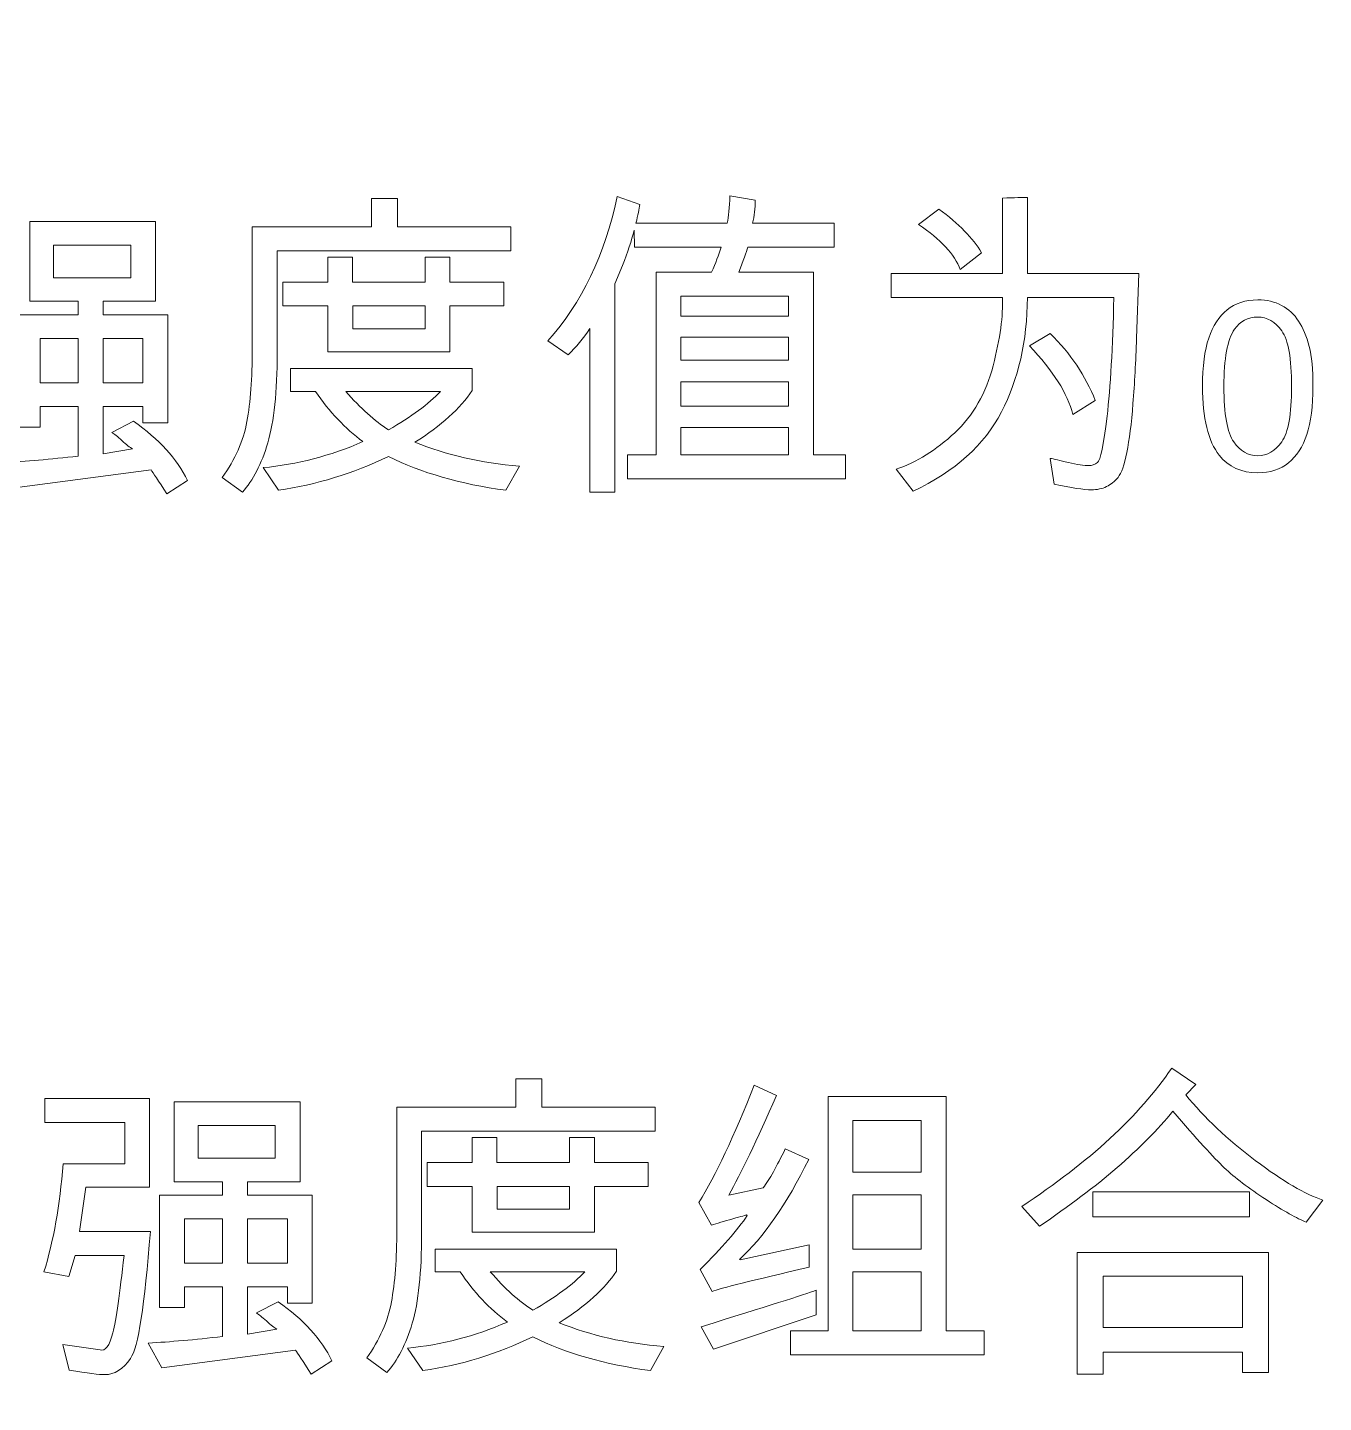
# Model space of a CAD drawing. Header units: millimetres. Extents: x 323 to 983, y 59 to 560.
# Drawn here: x 534.86 to 559.52, y 84.72 to 110.88 of the extents above; entities that cross this region are included whole.
import ezdxf

# ---------------------------------------------------------------- set-up
doc = ezdxf.new("R2010")
doc.units = ezdxf.units.MM
doc.header["$MEASUREMENT"] = 0
doc.layers.add('layer 1', color=7, linetype='Continuous')

msp = doc.modelspace()

# ---------------------------------------------------------------- linework, layer by layer
at = {"layer": 'layer 1', "color": 142, "lineweight": 9}
msp.add_open_spline([(332.7743, 558.5647), (332.7743, 558.5647), (612.7743, 558.5647), (612.7743, 558.5647), (612.7743, 558.5647), (615.4248, 558.5664), (617.9674, 557.5151), (619.8428, 555.6421), (619.8428, 555.6421), (621.7182, 553.7691), (622.7727, 551.2152), (622.7743, 548.5647), (622.7743, 548.5647), (622.7743, 548.5647), (622.7743, 68.5647), (622.7743, 68.5647), (622.7743, 68.5647), (622.776, 65.9143), (621.7247, 63.3717), (619.8517, 61.4963), (619.8517, 61.4963), (617.9787, 59.6209), (615.4248, 58.5664), (612.7743, 58.5647), (612.7743, 58.5647), (612.7743, 58.5647), (332.7743, 58.5647), (332.7743, 58.5647), (332.7743, 58.5647), (330.1239, 58.5631), (327.5813, 59.6144), (325.7059, 61.4873), (325.7059, 61.4873), (323.8305, 63.3603), (322.776, 65.9143), (322.7743, 68.5647), (322.7743, 68.5647), (322.7743, 68.5647), (322.7743, 548.5647), (322.7743, 548.5647), (322.7743, 548.5647), (322.7727, 551.2152), (323.824, 553.7578), (325.6969, 555.6332), (325.6969, 555.6332), (327.5699, 557.5086), (330.1239, 558.5631), (332.7743, 558.5647)], degree=3, knots=[0, 0, 0, 0, 0.0833333, 0.0833333, 0.0833333, 0.0833333, 0.1666667, 0.1666667, 0.1666667, 0.1666667, 0.25, 0.25, 0.25, 0.25, 0.3333333, 0.3333333, 0.3333333, 0.3333333, 0.4166667, 0.4166667, 0.4166667, 0.4166667, 0.5, 0.5, 0.5, 0.5, 0.5833333, 0.5833333, 0.5833333, 0.5833333, 0.6666667, 0.6666667, 0.6666667, 0.6666667, 0.75, 0.75, 0.75, 0.75, 0.8333333, 0.8333333, 0.8333333, 0.8333333, 0.9166667, 0.9166667, 0.9166667, 0.9166667, 1, 1, 1, 1], dxfattribs=at)
at = {"layer": 'layer 1', "lineweight": 9}
for points, knots in [([(383.238, 160.7919), (383.238, 160.7919), (593.3409, 160.7919), (593.3409, 160.7919), (593.3409, 160.7919), (595.9914, 160.7935), (598.534, 159.7422), (600.4094, 157.8693), (600.4094, 157.8693), (602.2847, 155.9963), (603.3393, 153.4423), (603.3409, 150.7919), (603.3409, 150.7919), (603.3409, 150.7919), (603.3409, 78.6181), (603.3409, 78.6181), (603.3409, 78.6181), (603.3426, 75.9676), (602.2913, 73.425), (600.4183, 71.5496), (600.4183, 71.5496), (598.5453, 69.6743), (595.9914, 68.6198), (593.3409, 68.6181), (593.3409, 68.6181), (593.3409, 68.6181), (356.6204, 68.6181), (356.6204, 68.6181), (356.6204, 68.6181), (353.9699, 68.6164), (351.4273, 69.6677), (349.552, 71.5407), (349.552, 71.5407), (347.6766, 73.4137), (346.6221, 75.9676), (346.6204, 78.6181), (346.6204, 78.6181), (346.6204, 78.6181), (346.6204, 150.7919), (346.6204, 150.7919), (346.6204, 150.7919), (346.6188, 153.4423), (347.67, 155.9849), (349.543, 157.8603), (349.543, 157.8603), (351.416, 159.7357), (353.9699, 160.7902), (356.6204, 160.7919), (356.6204, 160.7919), (356.6204, 160.7919), (383.238, 160.7919), (383.238, 160.7919)], [0, 0, 0, 0, 0.0769231, 0.0769231, 0.0769231, 0.0769231, 0.1538462, 0.1538462, 0.1538462, 0.1538462, 0.2307692, 0.2307692, 0.2307692, 0.2307692, 0.3076923, 0.3076923, 0.3076923, 0.3076923, 0.3846154, 0.3846154, 0.3846154, 0.3846154, 0.4615385, 0.4615385, 0.4615385, 0.4615385, 0.5384615, 0.5384615, 0.5384615, 0.5384615, 0.6153846, 0.6153846, 0.6153846, 0.6153846, 0.6923077, 0.6923077, 0.6923077, 0.6923077, 0.7692308, 0.7692308, 0.7692308, 0.7692308, 0.8461538, 0.8461538, 0.8461538, 0.8461538, 0.9230769, 0.9230769, 0.9230769, 0.9230769, 1, 1, 1, 1]), ([(544.0561, 106.6295), (544.0561, 106.6295), (539.6123, 106.6295), (539.6123, 106.6295), (539.6123, 106.6295), (539.6123, 106.6295), (539.6123, 104.6858), (539.6123, 104.6858), (539.6123, 104.6858), (539.6123, 103.9473), (539.5529, 103.3775), (539.4342, 102.9764), (539.4342, 102.9764), (539.3154, 102.5754), (539.154, 102.2629), (538.9508, 102.0368), (538.9508, 102.0368), (538.9508, 102.0368), (538.5686, 102.3171), (538.5686, 102.3171), (538.5686, 102.3171), (538.8133, 102.6587), (538.9696, 103.0129), (539.0373, 103.3795), (539.0373, 103.3795), (539.1061, 103.7452), (539.1394, 104.2045), (539.1394, 104.7556), (539.1394, 104.7556), (539.1394, 104.7556), (539.1394, 107.0868), (539.1394, 107.0868), (539.1394, 107.0868), (539.1394, 107.0868), (541.4071, 107.0868), (541.4071, 107.0868), (541.4071, 107.0868), (541.4071, 107.0868), (541.4071, 107.6243), (541.4071, 107.6243), (541.4071, 107.6243), (541.4071, 107.6243), (541.9019, 107.6243), (541.9019, 107.6243), (541.9019, 107.6243), (541.9019, 107.6243), (541.9019, 107.0868), (541.9019, 107.0868), (541.9019, 107.0868), (541.9019, 107.0868), (544.0561, 107.0868), (544.0561, 107.0868), (544.0561, 107.0868), (544.0561, 107.0868), (544.0561, 106.6295), (544.0561, 106.6295)], [0, 0, 0, 0, 0.0714286, 0.0714286, 0.0714286, 0.0714286, 0.1428571, 0.1428571, 0.1428571, 0.1428571, 0.2142857, 0.2142857, 0.2142857, 0.2142857, 0.2857143, 0.2857143, 0.2857143, 0.2857143, 0.3571429, 0.3571429, 0.3571429, 0.3571429, 0.4285714, 0.4285714, 0.4285714, 0.4285714, 0.5, 0.5, 0.5, 0.5, 0.5714286, 0.5714286, 0.5714286, 0.5714286, 0.6428571, 0.6428571, 0.6428571, 0.6428571, 0.7142857, 0.7142857, 0.7142857, 0.7142857, 0.7857143, 0.7857143, 0.7857143, 0.7857143, 0.8571429, 0.8571429, 0.8571429, 0.8571429, 0.9285714, 0.9285714, 0.9285714, 0.9285714, 1, 1, 1, 1]), ([(550.4248, 102.2931), (550.4248, 102.2931), (546.2811, 102.2931), (546.2811, 102.2931), (546.2811, 102.2931), (546.2811, 102.2931), (546.2811, 102.7473), (546.2811, 102.7473), (546.2811, 102.7473), (546.2811, 102.7473), (546.8206, 102.7473), (546.8206, 102.7473), (546.8206, 102.7473), (546.8206, 102.7473), (546.8206, 106.2233), (546.8206, 106.2233), (546.8206, 106.2233), (546.8206, 106.2233), (547.8769, 106.2233), (547.8769, 106.2233), (547.8769, 106.2233), (547.954, 106.39), (548.0144, 106.5493), (548.0571, 106.6993), (548.0571, 106.6993), (548.0571, 106.6993), (546.4123, 106.6993), (546.4123, 106.6993), (546.4123, 106.6993), (546.4123, 106.6993), (546.4061, 107.0233), (546.4061, 107.0233), (546.4061, 107.0233), (546.355, 106.8254), (546.2811, 106.6014), (546.1831, 106.3483), (546.1831, 106.3483), (546.1831, 106.3483), (546.0394, 105.9983), (546.0394, 105.9983), (546.0394, 105.9983), (546.0394, 105.9983), (546.0394, 102.0368), (546.0394, 102.0368), (546.0394, 102.0368), (546.0394, 102.0368), (545.5633, 102.0368), (545.5633, 102.0368), (545.5633, 102.0368), (545.5633, 102.0368), (545.5633, 105.1493), (545.5633, 105.1493), (545.5633, 105.1493), (545.4352, 104.9618), (545.2977, 104.7952), (545.1519, 104.6493), (545.1519, 104.6493), (545.1519, 104.6493), (544.7644, 104.917), (544.7644, 104.917), (544.7644, 104.917), (545.405, 105.6358), (545.8446, 106.5504), (546.0821, 107.6608), (546.0821, 107.6608), (546.0821, 107.6608), (546.5123, 107.5118), (546.5123, 107.5118), (546.5123, 107.5118), (546.5008, 107.4243), (546.4758, 107.3045), (546.4394, 107.1545), (546.4394, 107.1545), (546.4394, 107.1545), (548.1758, 107.1545), (548.1758, 107.1545), (548.1758, 107.1545), (548.2019, 107.2785), (548.2186, 107.4514), (548.2248, 107.6733), (548.2248, 107.6733), (548.2248, 107.6733), (548.7071, 107.591), (548.7071, 107.591), (548.7071, 107.591), (548.7071, 107.4337), (548.6904, 107.2889), (548.6581, 107.1545), (548.6581, 107.1545), (548.6581, 107.1545), (550.2081, 107.1545), (550.2081, 107.1545), (550.2081, 107.1545), (550.2081, 107.1545), (550.2081, 106.6993), (550.2081, 106.6993), (550.2081, 106.6993), (550.2081, 106.6993), (548.5696, 106.6993), (548.5696, 106.6993), (548.5696, 106.6993), (548.5415, 106.6004), (548.4831, 106.441), (548.3956, 106.2233), (548.3956, 106.2233), (548.3956, 106.2233), (549.8144, 106.2233), (549.8144, 106.2233), (549.8144, 106.2233), (549.8144, 106.2233), (549.8144, 102.7473), (549.8144, 102.7473), (549.8144, 102.7473), (549.8144, 102.7473), (550.4248, 102.7473), (550.4248, 102.7473), (550.4248, 102.7473), (550.4248, 102.7473), (550.4248, 102.2931), (550.4248, 102.2931)], [0, 0, 0, 0, 0.0333333, 0.0333333, 0.0333333, 0.0333333, 0.0666667, 0.0666667, 0.0666667, 0.0666667, 0.1, 0.1, 0.1, 0.1, 0.1333333, 0.1333333, 0.1333333, 0.1333333, 0.1666667, 0.1666667, 0.1666667, 0.1666667, 0.2, 0.2, 0.2, 0.2, 0.2333333, 0.2333333, 0.2333333, 0.2333333, 0.2666667, 0.2666667, 0.2666667, 0.2666667, 0.3, 0.3, 0.3, 0.3, 0.3333333, 0.3333333, 0.3333333, 0.3333333, 0.3666667, 0.3666667, 0.3666667, 0.3666667, 0.4, 0.4, 0.4, 0.4, 0.4333333, 0.4333333, 0.4333333, 0.4333333, 0.4666667, 0.4666667, 0.4666667, 0.4666667, 0.5, 0.5, 0.5, 0.5, 0.5333333, 0.5333333, 0.5333333, 0.5333333, 0.5666667, 0.5666667, 0.5666667, 0.5666667, 0.6, 0.6, 0.6, 0.6, 0.6333333, 0.6333333, 0.6333333, 0.6333333, 0.6666667, 0.6666667, 0.6666667, 0.6666667, 0.7, 0.7, 0.7, 0.7, 0.7333333, 0.7333333, 0.7333333, 0.7333333, 0.7666667, 0.7666667, 0.7666667, 0.7666667, 0.8, 0.8, 0.8, 0.8, 0.8333333, 0.8333333, 0.8333333, 0.8333333, 0.8666667, 0.8666667, 0.8666667, 0.8666667, 0.9, 0.9, 0.9, 0.9, 0.9333333, 0.9333333, 0.9333333, 0.9333333, 0.9666667, 0.9666667, 0.9666667, 0.9666667, 1, 1, 1, 1]), ([(556.0071, 106.1993), (556.0071, 106.1993), (555.9644, 104.966), (555.9644, 104.966), (555.9644, 104.966), (555.9477, 104.5212), (555.9248, 104.1066), (555.8956, 103.7243), (555.8956, 103.7243), (555.8654, 103.342), (555.8269, 103.0316), (555.779, 102.7931), (555.779, 102.7931), (555.7311, 102.5556), (555.6758, 102.3973), (555.6113, 102.3191), (555.6113, 102.3191), (555.5477, 102.241), (555.4738, 102.1816), (555.3915, 102.1421), (555.3915, 102.1421), (555.3092, 102.1025), (555.2144, 102.0827), (555.1061, 102.0827), (555.1061, 102.0827), (554.9623, 102.0827), (554.7248, 102.1191), (554.3956, 102.1921), (554.3956, 102.1921), (554.3956, 102.1921), (554.3196, 102.6806), (554.3196, 102.6806), (554.3196, 102.6806), (554.3863, 102.6681), (554.5019, 102.642), (554.6665, 102.6025), (554.6665, 102.6025), (554.8321, 102.5629), (554.9644, 102.5431), (555.0633, 102.5431), (555.0633, 102.5431), (555.1123, 102.5431), (555.1654, 102.5629), (555.2206, 102.6014), (555.2206, 102.6014), (555.2769, 102.64), (555.3373, 102.9337), (555.4029, 103.4816), (555.4029, 103.4816), (555.4675, 104.0295), (555.5102, 104.7827), (555.5311, 105.741), (555.5311, 105.741), (555.5311, 105.741), (553.8883, 105.741), (553.8883, 105.741), (553.8883, 105.741), (553.8811, 104.9129), (553.7154, 104.1868), (553.3925, 103.5629), (553.3925, 103.5629), (553.0706, 102.9379), (552.5102, 102.4358), (551.7133, 102.0546), (551.7133, 102.0546), (551.7133, 102.0546), (551.3894, 102.4733), (551.3894, 102.4733), (551.3894, 102.4733), (551.7779, 102.6056), (552.1498, 102.8368), (552.5029, 103.167), (552.5029, 103.167), (552.8571, 103.4983), (553.1008, 103.9233), (553.2342, 104.4431), (553.2342, 104.4431), (553.3675, 104.9629), (553.4269, 105.3952), (553.4123, 105.741), (553.4123, 105.741), (553.4123, 105.741), (551.2946, 105.741), (551.2946, 105.741), (551.2946, 105.741), (551.2946, 105.741), (551.2946, 106.1993), (551.2946, 106.1993), (551.2946, 106.1993), (551.2946, 106.1993), (553.4123, 106.1993), (553.4123, 106.1993), (553.4123, 106.1993), (553.4123, 106.1993), (553.4123, 107.6306), (553.4123, 107.6306), (553.4123, 107.6306), (553.6425, 107.6389), (553.8008, 107.6431), (553.8883, 107.6431), (553.8883, 107.6431), (553.8883, 107.6431), (553.8883, 106.1993), (553.8883, 106.1993), (553.8883, 106.1993), (553.8883, 106.1993), (556.0071, 106.1993), (556.0071, 106.1993)], [0, 0, 0, 0, 0.037037, 0.037037, 0.037037, 0.037037, 0.0740741, 0.0740741, 0.0740741, 0.0740741, 0.1111111, 0.1111111, 0.1111111, 0.1111111, 0.1481481, 0.1481481, 0.1481481, 0.1481481, 0.1851852, 0.1851852, 0.1851852, 0.1851852, 0.2222222, 0.2222222, 0.2222222, 0.2222222, 0.2592593, 0.2592593, 0.2592593, 0.2592593, 0.2962963, 0.2962963, 0.2962963, 0.2962963, 0.3333333, 0.3333333, 0.3333333, 0.3333333, 0.3703704, 0.3703704, 0.3703704, 0.3703704, 0.4074074, 0.4074074, 0.4074074, 0.4074074, 0.4444444, 0.4444444, 0.4444444, 0.4444444, 0.4814815, 0.4814815, 0.4814815, 0.4814815, 0.5185185, 0.5185185, 0.5185185, 0.5185185, 0.5555556, 0.5555556, 0.5555556, 0.5555556, 0.5925926, 0.5925926, 0.5925926, 0.5925926, 0.6296296, 0.6296296, 0.6296296, 0.6296296, 0.6666667, 0.6666667, 0.6666667, 0.6666667, 0.7037037, 0.7037037, 0.7037037, 0.7037037, 0.7407407, 0.7407407, 0.7407407, 0.7407407, 0.7777778, 0.7777778, 0.7777778, 0.7777778, 0.8148148, 0.8148148, 0.8148148, 0.8148148, 0.8518519, 0.8518519, 0.8518519, 0.8518519, 0.8888889, 0.8888889, 0.8888889, 0.8888889, 0.9259259, 0.9259259, 0.9259259, 0.9259259, 0.962963, 0.962963, 0.962963, 0.962963, 1, 1, 1, 1]), ([(553.0133, 106.5931), (553.0133, 106.5931), (552.6071, 106.2723), (552.6071, 106.2723), (552.6071, 106.2723), (552.5008, 106.5618), (552.2363, 106.8473), (551.8133, 107.1295), (551.8133, 107.1295), (551.8133, 107.1295), (552.2008, 107.4233), (552.2008, 107.4233), (552.2008, 107.4233), (552.5842, 107.142), (552.854, 106.866), (553.0133, 106.5931)], [0, 0, 0, 0, 0.25, 0.25, 0.25, 0.25, 0.5, 0.5, 0.5, 0.5, 0.75, 0.75, 0.75, 0.75, 1, 1, 1, 1]), ([(537.9071, 102.2598), (537.9071, 102.2598), (537.5133, 102.0035), (537.5133, 102.0035), (537.5133, 102.0035), (537.3498, 102.2577), (537.2508, 102.4098), (537.2144, 102.4608), (537.2144, 102.4608), (537.2144, 102.4608), (534.6686, 102.1285), (534.6686, 102.1285), (534.6686, 102.1285), (534.6686, 102.1285), (534.4123, 102.5983), (534.4123, 102.5983), (534.4123, 102.5983), (534.8238, 102.6202), (535.2946, 102.6618), (535.8258, 102.7233), (535.8258, 102.7233), (535.8258, 102.7233), (535.8258, 103.666), (535.8258, 103.666), (535.8258, 103.666), (535.8258, 103.666), (535.1019, 103.666), (535.1019, 103.666), (535.1019, 103.666), (535.1019, 103.666), (535.1019, 103.2723), (535.1019, 103.2723), (535.1019, 103.2723), (535.1019, 103.2723), (534.6258, 103.2723), (534.6258, 103.2723), (534.6258, 103.2723), (534.6258, 103.2723), (534.6258, 105.4118), (534.6258, 105.4118), (534.6258, 105.4118), (534.6258, 105.4118), (535.8258, 105.4118), (535.8258, 105.4118), (535.8258, 105.4118), (535.8258, 105.4118), (535.8258, 105.6681), (535.8258, 105.6681), (535.8258, 105.6681), (535.8258, 105.6681), (534.9071, 105.6681), (534.9071, 105.6681), (534.9071, 105.6681), (534.9071, 105.6681), (534.9071, 107.1848), (534.9071, 107.1848), (534.9071, 107.1848), (534.9071, 107.1848), (537.2998, 107.1848), (537.2998, 107.1848), (537.2998, 107.1848), (537.2998, 107.1848), (537.2998, 105.6681), (537.2998, 105.6681), (537.2998, 105.6681), (537.2998, 105.6681), (536.3019, 105.6681), (536.3019, 105.6681), (536.3019, 105.6681), (536.3019, 105.6681), (536.3019, 105.4118), (536.3019, 105.4118), (536.3019, 105.4118), (536.3019, 105.4118), (537.5311, 105.4118), (537.5311, 105.4118), (537.5311, 105.4118), (537.5311, 105.4118), (537.5311, 103.3545), (537.5311, 103.3545), (537.5311, 103.3545), (537.5311, 103.3545), (537.0581, 103.3545), (537.0581, 103.3545), (537.0581, 103.3545), (537.0581, 103.3545), (537.0581, 103.666), (537.0581, 103.666), (537.0581, 103.666), (537.0581, 103.666), (536.3019, 103.666), (536.3019, 103.666), (536.3019, 103.666), (536.3019, 103.666), (536.3019, 102.766), (536.3019, 102.766), (536.3019, 102.766), (536.3019, 102.766), (536.8571, 102.8608), (536.8571, 102.8608), (536.8571, 102.8608), (536.8123, 102.8889), (536.7467, 102.941), (536.6602, 103.0181), (536.6602, 103.0181), (536.5738, 103.0941), (536.5102, 103.1452), (536.4696, 103.1723), (536.4696, 103.1723), (536.4696, 103.1723), (536.8811, 103.3858), (536.8811, 103.3858), (536.8811, 103.3858), (537.3654, 103.0462), (537.7071, 102.6702), (537.9071, 102.2598)], [0, 0, 0, 0, 0.0344828, 0.0344828, 0.0344828, 0.0344828, 0.0689655, 0.0689655, 0.0689655, 0.0689655, 0.1034483, 0.1034483, 0.1034483, 0.1034483, 0.137931, 0.137931, 0.137931, 0.137931, 0.1724138, 0.1724138, 0.1724138, 0.1724138, 0.2068966, 0.2068966, 0.2068966, 0.2068966, 0.2413793, 0.2413793, 0.2413793, 0.2413793, 0.2758621, 0.2758621, 0.2758621, 0.2758621, 0.3103448, 0.3103448, 0.3103448, 0.3103448, 0.3448276, 0.3448276, 0.3448276, 0.3448276, 0.3793103, 0.3793103, 0.3793103, 0.3793103, 0.4137931, 0.4137931, 0.4137931, 0.4137931, 0.4482759, 0.4482759, 0.4482759, 0.4482759, 0.4827586, 0.4827586, 0.4827586, 0.4827586, 0.5172414, 0.5172414, 0.5172414, 0.5172414, 0.5517241, 0.5517241, 0.5517241, 0.5517241, 0.5862069, 0.5862069, 0.5862069, 0.5862069, 0.6206897, 0.6206897, 0.6206897, 0.6206897, 0.6551724, 0.6551724, 0.6551724, 0.6551724, 0.6896552, 0.6896552, 0.6896552, 0.6896552, 0.7241379, 0.7241379, 0.7241379, 0.7241379, 0.7586207, 0.7586207, 0.7586207, 0.7586207, 0.7931034, 0.7931034, 0.7931034, 0.7931034, 0.8275862, 0.8275862, 0.8275862, 0.8275862, 0.862069, 0.862069, 0.862069, 0.862069, 0.8965517, 0.8965517, 0.8965517, 0.8965517, 0.9310345, 0.9310345, 0.9310345, 0.9310345, 0.9655172, 0.9655172, 0.9655172, 0.9655172, 1, 1, 1, 1]), ([(536.8269, 106.117), (536.8269, 106.117), (536.8269, 106.7368), (536.8269, 106.7368), (536.8269, 106.7368), (536.8269, 106.7368), (535.3581, 106.7368), (535.3581, 106.7368), (535.3581, 106.7368), (535.3581, 106.7368), (535.3581, 106.117), (535.3581, 106.117), (535.3581, 106.117), (535.3581, 106.117), (536.8269, 106.117), (536.8269, 106.117)], [0, 0, 0, 0, 0.25, 0.25, 0.25, 0.25, 0.5, 0.5, 0.5, 0.5, 0.75, 0.75, 0.75, 0.75, 1, 1, 1, 1]), ([(543.9248, 105.5795), (543.9248, 105.5795), (542.8998, 105.5795), (542.8998, 105.5795), (542.8998, 105.5795), (542.8998, 105.5795), (542.8998, 104.7098), (542.8998, 104.7098), (542.8998, 104.7098), (542.8998, 104.7098), (540.5769, 104.7098), (540.5769, 104.7098), (540.5769, 104.7098), (540.5769, 104.7098), (540.5769, 105.5795), (540.5769, 105.5795), (540.5769, 105.5795), (540.5769, 105.5795), (539.7196, 105.5795), (539.7196, 105.5795), (539.7196, 105.5795), (539.7196, 105.5795), (539.7196, 106.0348), (539.7196, 106.0348), (539.7196, 106.0348), (539.7196, 106.0348), (540.5769, 106.0348), (540.5769, 106.0348), (540.5769, 106.0348), (540.5769, 106.0348), (540.5769, 106.5108), (540.5769, 106.5108), (540.5769, 106.5108), (540.5769, 106.5108), (541.0436, 106.5108), (541.0436, 106.5108), (541.0436, 106.5108), (541.0436, 106.5108), (541.0436, 106.0348), (541.0436, 106.0348), (541.0436, 106.0348), (541.0436, 106.0348), (542.4269, 106.0348), (542.4269, 106.0348), (542.4269, 106.0348), (542.4269, 106.0348), (542.4269, 106.5108), (542.4269, 106.5108), (542.4269, 106.5108), (542.4269, 106.5108), (542.8998, 106.5108), (542.8998, 106.5108), (542.8998, 106.5108), (542.8998, 106.5108), (542.8998, 106.0348), (542.8998, 106.0348), (542.8998, 106.0348), (542.8998, 106.0348), (543.9248, 106.0348), (543.9248, 106.0348), (543.9248, 106.0348), (543.9248, 106.0348), (543.9248, 105.5795), (543.9248, 105.5795)], [0, 0, 0, 0, 0.0625, 0.0625, 0.0625, 0.0625, 0.125, 0.125, 0.125, 0.125, 0.1875, 0.1875, 0.1875, 0.1875, 0.25, 0.25, 0.25, 0.25, 0.3125, 0.3125, 0.3125, 0.3125, 0.375, 0.375, 0.375, 0.375, 0.4375, 0.4375, 0.4375, 0.4375, 0.5, 0.5, 0.5, 0.5, 0.5625, 0.5625, 0.5625, 0.5625, 0.625, 0.625, 0.625, 0.625, 0.6875, 0.6875, 0.6875, 0.6875, 0.75, 0.75, 0.75, 0.75, 0.8125, 0.8125, 0.8125, 0.8125, 0.875, 0.875, 0.875, 0.875, 0.9375, 0.9375, 0.9375, 0.9375, 1, 1, 1, 1]), ([(549.3383, 105.3848), (549.3383, 105.3848), (549.3383, 105.766), (549.3383, 105.766), (549.3383, 105.766), (549.3383, 105.766), (547.2936, 105.766), (547.2936, 105.766), (547.2936, 105.766), (547.2936, 105.766), (547.2936, 105.3848), (547.2936, 105.3848), (547.2936, 105.3848), (547.2936, 105.3848), (549.3383, 105.3848), (549.3383, 105.3848)], [0, 0, 0, 0, 0.25, 0.25, 0.25, 0.25, 0.5, 0.5, 0.5, 0.5, 0.75, 0.75, 0.75, 0.75, 1, 1, 1, 1]), ([(557.2188, 104.0493), (557.2188, 104.4303), (557.2578, 104.737), (557.3366, 104.9688), (557.3366, 104.9688), (557.4146, 105.2013), (557.5316, 105.3805), (557.6861, 105.5065), (557.6861, 105.5065), (557.8406, 105.6325), (558.0348, 105.6955), (558.2688, 105.6955), (558.2688, 105.6955), (558.4421, 105.6955), (558.5936, 105.6603), (558.7241, 105.5905), (558.7241, 105.5905), (558.8546, 105.5215), (558.9618, 105.421), (559.0473, 105.2898), (559.0473, 105.2898), (559.1321, 105.1585), (559.1988, 104.9988), (559.2468, 104.8105), (559.2468, 104.8105), (559.2956, 104.6223), (559.3196, 104.3688), (559.3196, 104.0493), (559.3196, 104.0493), (559.3196, 103.6713), (559.2806, 103.3668), (559.2033, 103.1343), (559.2033, 103.1343), (559.1253, 102.9018), (559.0091, 102.7225), (558.8546, 102.5958), (558.8546, 102.5958), (558.7001, 102.469), (558.5051, 102.4061), (558.2688, 102.4061), (558.2688, 102.4061), (557.9583, 102.4061), (557.7146, 102.517), (557.5376, 102.7398), (557.5376, 102.7398), (557.3253, 103.0075), (557.2188, 103.4448), (557.2188, 104.0493)], [0, 0, 0, 0, 0.0833333, 0.0833333, 0.0833333, 0.0833333, 0.1666667, 0.1666667, 0.1666667, 0.1666667, 0.25, 0.25, 0.25, 0.25, 0.3333333, 0.3333333, 0.3333333, 0.3333333, 0.4166667, 0.4166667, 0.4166667, 0.4166667, 0.5, 0.5, 0.5, 0.5, 0.5833333, 0.5833333, 0.5833333, 0.5833333, 0.6666667, 0.6666667, 0.6666667, 0.6666667, 0.75, 0.75, 0.75, 0.75, 0.8333333, 0.8333333, 0.8333333, 0.8333333, 0.9166667, 0.9166667, 0.9166667, 0.9166667, 1, 1, 1, 1]), ([(542.4269, 105.1431), (542.4269, 105.1431), (542.4269, 105.5795), (542.4269, 105.5795), (542.4269, 105.5795), (542.4269, 105.5795), (541.0498, 105.5795), (541.0498, 105.5795), (541.0498, 105.5795), (541.0498, 105.5795), (541.0498, 105.1431), (541.0498, 105.1431), (541.0498, 105.1431), (541.0498, 105.1431), (542.4269, 105.1431), (542.4269, 105.1431)], [0, 0, 0, 0, 0.25, 0.25, 0.25, 0.25, 0.5, 0.5, 0.5, 0.5, 0.75, 0.75, 0.75, 0.75, 1, 1, 1, 1]), ([(557.6253, 104.0493), (557.6253, 103.5205), (557.6876, 103.1688), (557.8113, 102.9933), (557.8113, 102.9933), (557.9351, 102.8185), (558.0873, 102.7308), (558.2688, 102.7308), (558.2688, 102.7308), (558.4511, 102.7308), (558.6033, 102.8193), (558.7271, 102.9948), (558.7271, 102.9948), (558.8508, 103.1703), (558.9131, 103.522), (558.9131, 104.0493), (558.9131, 104.0493), (558.9131, 104.5795), (558.8508, 104.932), (558.7271, 105.106), (558.7271, 105.106), (558.6033, 105.2808), (558.4496, 105.3678), (558.2651, 105.3678), (558.2651, 105.3678), (558.0828, 105.3678), (557.9381, 105.2905), (557.8293, 105.1368), (557.8293, 105.1368), (557.6936, 104.941), (557.6253, 104.578), (557.6253, 104.0493)], [0, 0, 0, 0, 0.125, 0.125, 0.125, 0.125, 0.25, 0.25, 0.25, 0.25, 0.375, 0.375, 0.375, 0.375, 0.5, 0.5, 0.5, 0.5, 0.625, 0.625, 0.625, 0.625, 0.75, 0.75, 0.75, 0.75, 0.875, 0.875, 0.875, 0.875, 1, 1, 1, 1]), ([(535.8258, 104.1181), (535.8258, 104.1181), (535.8258, 104.9598), (535.8258, 104.9598), (535.8258, 104.9598), (535.8258, 104.9598), (535.1019, 104.9598), (535.1019, 104.9598), (535.1019, 104.9598), (535.1019, 104.9598), (535.1019, 104.1181), (535.1019, 104.1181), (535.1019, 104.1181), (535.1019, 104.1181), (535.8258, 104.1181), (535.8258, 104.1181)], [0, 0, 0, 0, 0.25, 0.25, 0.25, 0.25, 0.5, 0.5, 0.5, 0.5, 0.75, 0.75, 0.75, 0.75, 1, 1, 1, 1]), ([(537.0581, 104.1181), (537.0581, 104.1181), (537.0581, 104.9598), (537.0581, 104.9598), (537.0581, 104.9598), (537.0581, 104.9598), (536.3019, 104.9598), (536.3019, 104.9598), (536.3019, 104.9598), (536.3019, 104.9598), (536.3019, 104.1181), (536.3019, 104.1181), (536.3019, 104.1181), (536.3019, 104.1181), (537.0581, 104.1181), (537.0581, 104.1181)], [0, 0, 0, 0, 0.25, 0.25, 0.25, 0.25, 0.5, 0.5, 0.5, 0.5, 0.75, 0.75, 0.75, 0.75, 1, 1, 1, 1]), ([(549.3383, 104.5483), (549.3383, 104.5483), (549.3383, 104.9848), (549.3383, 104.9848), (549.3383, 104.9848), (549.3383, 104.9848), (547.2936, 104.9848), (547.2936, 104.9848), (547.2936, 104.9848), (547.2936, 104.9848), (547.2936, 104.5483), (547.2936, 104.5483), (547.2936, 104.5483), (547.2936, 104.5483), (549.3383, 104.5483), (549.3383, 104.5483)], [0, 0, 0, 0, 0.25, 0.25, 0.25, 0.25, 0.5, 0.5, 0.5, 0.5, 0.75, 0.75, 0.75, 0.75, 1, 1, 1, 1]), ([(555.1769, 103.7795), (555.1769, 103.7795), (554.7498, 103.517), (554.7498, 103.517), (554.7498, 103.517), (554.6519, 103.9098), (554.3769, 104.3452), (553.9258, 104.8233), (553.9258, 104.8233), (553.9258, 104.8233), (554.3196, 105.0545), (554.3196, 105.0545), (554.3196, 105.0545), (554.7081, 104.6743), (554.9936, 104.2493), (555.1769, 103.7795)], [0, 0, 0, 0, 0.25, 0.25, 0.25, 0.25, 0.5, 0.5, 0.5, 0.5, 0.75, 0.75, 0.75, 0.75, 1, 1, 1, 1]), ([(544.2206, 102.5306), (544.2206, 102.5306), (543.9644, 102.0733), (543.9644, 102.0733), (543.9644, 102.0733), (543.0956, 102.191), (542.3508, 102.4056), (541.7311, 102.717), (541.7311, 102.717), (541.055, 102.3941), (540.3571, 102.1785), (539.6373, 102.0733), (539.6373, 102.0733), (539.6373, 102.0733), (539.3446, 102.5035), (539.3446, 102.5035), (539.3446, 102.5035), (539.9894, 102.5629), (540.6227, 102.7275), (541.2456, 102.9983), (541.2456, 102.9983), (540.904, 103.2483), (540.604, 103.567), (540.3446, 103.9535), (540.3446, 103.9535), (540.3446, 103.9535), (539.8686, 103.9535), (539.8686, 103.9535), (539.8686, 103.9535), (539.8686, 103.9535), (539.8686, 104.3868), (539.8686, 104.3868), (539.8686, 104.3868), (539.8686, 104.3868), (543.3206, 104.3868), (543.3206, 104.3868), (543.3206, 104.3868), (543.3206, 104.3868), (543.3206, 103.9681), (543.3206, 103.9681), (543.3206, 103.9681), (543.0988, 103.6306), (542.7352, 103.3035), (542.2311, 102.9858), (542.2311, 102.9858), (542.829, 102.7431), (543.4925, 102.592), (544.2206, 102.5306)], [0, 0, 0, 0, 0.0833333, 0.0833333, 0.0833333, 0.0833333, 0.1666667, 0.1666667, 0.1666667, 0.1666667, 0.25, 0.25, 0.25, 0.25, 0.3333333, 0.3333333, 0.3333333, 0.3333333, 0.4166667, 0.4166667, 0.4166667, 0.4166667, 0.5, 0.5, 0.5, 0.5, 0.5833333, 0.5833333, 0.5833333, 0.5833333, 0.6666667, 0.6666667, 0.6666667, 0.6666667, 0.75, 0.75, 0.75, 0.75, 0.8333333, 0.8333333, 0.8333333, 0.8333333, 0.9166667, 0.9166667, 0.9166667, 0.9166667, 1, 1, 1, 1]), ([(549.3383, 103.6723), (549.3383, 103.6723), (549.3383, 104.1358), (549.3383, 104.1358), (549.3383, 104.1358), (549.3383, 104.1358), (547.2936, 104.1358), (547.2936, 104.1358), (547.2936, 104.1358), (547.2936, 104.1358), (547.2936, 103.6723), (547.2936, 103.6723), (547.2936, 103.6723), (547.2936, 103.6723), (549.3383, 103.6723), (549.3383, 103.6723)], [0, 0, 0, 0, 0.25, 0.25, 0.25, 0.25, 0.5, 0.5, 0.5, 0.5, 0.75, 0.75, 0.75, 0.75, 1, 1, 1, 1]), ([(542.7196, 103.9535), (542.7196, 103.9535), (540.9186, 103.9535), (540.9186, 103.9535), (540.9186, 103.9535), (541.1956, 103.6337), (541.4665, 103.391), (541.7311, 103.2233), (541.7311, 103.2233), (542.1623, 103.4702), (542.4915, 103.7129), (542.7196, 103.9535)], [0, 0, 0, 0, 0.3333333, 0.3333333, 0.3333333, 0.3333333, 0.6666667, 0.6666667, 0.6666667, 0.6666667, 1, 1, 1, 1]), ([(549.3383, 102.7473), (549.3383, 102.7473), (549.3383, 103.266), (549.3383, 103.266), (549.3383, 103.266), (549.3383, 103.266), (547.2936, 103.266), (547.2936, 103.266), (547.2936, 103.266), (547.2936, 103.266), (547.2936, 102.7473), (547.2936, 102.7473), (547.2936, 102.7473), (547.2936, 102.7473), (549.3383, 102.7473), (549.3383, 102.7473)], [0, 0, 0, 0, 0.25, 0.25, 0.25, 0.25, 0.5, 0.5, 0.5, 0.5, 0.75, 0.75, 0.75, 0.75, 1, 1, 1, 1]), ([(559.5057, 88.5692), (559.5057, 88.5692), (559.1922, 88.1515), (559.1922, 88.1515), (559.1922, 88.1515), (559.0151, 88.2203), (558.7609, 88.363), (558.4286, 88.5786), (558.4286, 88.5786), (558.0974, 88.7942), (557.8317, 88.9963), (557.6328, 89.1849), (557.6328, 89.1849), (557.4328, 89.3724), (557.1078, 89.7317), (556.6557, 90.263), (556.6557, 90.263), (556.0817, 89.5588), (555.2369, 88.8297), (554.1192, 88.0755), (554.1192, 88.0755), (554.1192, 88.0755), (553.7807, 88.4505), (553.7807, 88.4505), (553.7807, 88.4505), (555.0651, 89.2963), (556.0151, 90.1734), (556.6317, 91.0807), (556.6317, 91.0807), (556.6317, 91.0807), (557.0922, 90.7703), (557.0922, 90.7703), (557.0922, 90.7703), (557.0922, 90.7703), (556.8994, 90.5745), (556.8994, 90.5745), (556.8994, 90.5745), (557.2536, 90.137), (557.6942, 89.7203), (558.2213, 89.3245), (558.2213, 89.3245), (558.7484, 88.9286), (559.1765, 88.6776), (559.5057, 88.5692)], [0, 0, 0, 0, 0.0909091, 0.0909091, 0.0909091, 0.0909091, 0.1818182, 0.1818182, 0.1818182, 0.1818182, 0.2727273, 0.2727273, 0.2727273, 0.2727273, 0.3636364, 0.3636364, 0.3636364, 0.3636364, 0.4545455, 0.4545455, 0.4545455, 0.4545455, 0.5454545, 0.5454545, 0.5454545, 0.5454545, 0.6363636, 0.6363636, 0.6363636, 0.6363636, 0.7272727, 0.7272727, 0.7272727, 0.7272727, 0.8181818, 0.8181818, 0.8181818, 0.8181818, 0.9090909, 0.9090909, 0.9090909, 0.9090909, 1, 1, 1, 1]), ([(546.8047, 89.8817), (546.8047, 89.8817), (542.3609, 89.8817), (542.3609, 89.8817), (542.3609, 89.8817), (542.3609, 89.8817), (542.3609, 87.938), (542.3609, 87.938), (542.3609, 87.938), (542.3609, 87.1995), (542.3015, 86.6297), (542.1828, 86.2286), (542.1828, 86.2286), (542.064, 85.8276), (541.9026, 85.5151), (541.6994, 85.289), (541.6994, 85.289), (541.6994, 85.289), (541.3172, 85.5693), (541.3172, 85.5693), (541.3172, 85.5693), (541.5619, 85.9109), (541.7182, 86.2651), (541.7859, 86.6317), (541.7859, 86.6317), (541.8547, 86.9974), (541.888, 87.4567), (541.888, 88.0078), (541.888, 88.0078), (541.888, 88.0078), (541.888, 90.339), (541.888, 90.339), (541.888, 90.339), (541.888, 90.339), (544.1557, 90.339), (544.1557, 90.339), (544.1557, 90.339), (544.1557, 90.339), (544.1557, 90.8765), (544.1557, 90.8765), (544.1557, 90.8765), (544.1557, 90.8765), (544.6505, 90.8765), (544.6505, 90.8765), (544.6505, 90.8765), (544.6505, 90.8765), (544.6505, 90.339), (544.6505, 90.339), (544.6505, 90.339), (544.6505, 90.339), (546.8047, 90.339), (546.8047, 90.339), (546.8047, 90.339), (546.8047, 90.339), (546.8047, 89.8817), (546.8047, 89.8817)], [0, 0, 0, 0, 0.0714286, 0.0714286, 0.0714286, 0.0714286, 0.1428571, 0.1428571, 0.1428571, 0.1428571, 0.2142857, 0.2142857, 0.2142857, 0.2142857, 0.2857143, 0.2857143, 0.2857143, 0.2857143, 0.3571429, 0.3571429, 0.3571429, 0.3571429, 0.4285714, 0.4285714, 0.4285714, 0.4285714, 0.5, 0.5, 0.5, 0.5, 0.5714286, 0.5714286, 0.5714286, 0.5714286, 0.6428571, 0.6428571, 0.6428571, 0.6428571, 0.7142857, 0.7142857, 0.7142857, 0.7142857, 0.7857143, 0.7857143, 0.7857143, 0.7857143, 0.8571429, 0.8571429, 0.8571429, 0.8571429, 0.9285714, 0.9285714, 0.9285714, 0.9285714, 1, 1, 1, 1]), ([(549.7317, 87.2942), (548.6526, 87.0411), (548.039, 86.888), (547.888, 86.8328), (547.888, 86.8328), (547.888, 86.8328), (547.6619, 87.2515), (547.6619, 87.2515), (547.6619, 87.2515), (548.0734, 87.664), (548.3713, 88.0057), (548.5567, 88.2765), (548.5567, 88.2765), (548.5567, 88.2765), (548.5442, 88.289), (548.5442, 88.289), (548.5442, 88.289), (548.538, 88.2849), (548.4505, 88.2599), (548.2797, 88.214), (548.2797, 88.214), (548.1099, 88.1682), (547.9755, 88.1276), (547.8755, 88.0932), (547.8755, 88.0932), (547.8755, 88.0932), (547.638, 88.5265), (547.638, 88.5265), (547.638, 88.5265), (547.9547, 89.039), (548.3047, 89.7828), (548.688, 90.7578), (548.688, 90.7578), (548.688, 90.7578), (549.1119, 90.562), (549.1119, 90.562), (549.1119, 90.562), (548.7369, 89.7057), (548.4349, 89.0734), (548.2057, 88.664), (548.2057, 88.664), (548.2057, 88.664), (548.8619, 88.8015), (548.8619, 88.8015), (548.8619, 88.8015), (548.9776, 88.9661), (549.1172, 89.213), (549.2797, 89.5432), (549.2797, 89.5432), (549.2797, 89.5432), (549.7255, 89.3442), (549.7255, 89.3442), (549.7255, 89.3442), (549.3078, 88.4963), (548.8682, 87.862), (548.4067, 87.4432), (548.4067, 87.4432), (548.4067, 87.4432), (548.4192, 87.4307), (548.4192, 87.4307), (548.4192, 87.4307), (548.4192, 87.4307), (549.7317, 87.7182), (549.7317, 87.7182), (549.7317, 87.7182), (549.7317, 87.7182), (549.7317, 87.2942), (549.7317, 87.2942)], [0, 0, 0, 0, 0.0588235, 0.0588235, 0.0588235, 0.0588235, 0.1176471, 0.1176471, 0.1176471, 0.1176471, 0.1764706, 0.1764706, 0.1764706, 0.1764706, 0.2352941, 0.2352941, 0.2352941, 0.2352941, 0.2941176, 0.2941176, 0.2941176, 0.2941176, 0.3529412, 0.3529412, 0.3529412, 0.3529412, 0.4117647, 0.4117647, 0.4117647, 0.4117647, 0.4705882, 0.4705882, 0.4705882, 0.4705882, 0.5294118, 0.5294118, 0.5294118, 0.5294118, 0.5882353, 0.5882353, 0.5882353, 0.5882353, 0.6470588, 0.6470588, 0.6470588, 0.6470588, 0.7058824, 0.7058824, 0.7058824, 0.7058824, 0.7647059, 0.7647059, 0.7647059, 0.7647059, 0.8235294, 0.8235294, 0.8235294, 0.8235294, 0.8823529, 0.8823529, 0.8823529, 0.8823529, 0.9411765, 0.9411765, 0.9411765, 0.9411765, 1, 1, 1, 1]), ([(553.0609, 85.6245), (553.0609, 85.6245), (549.3807, 85.6245), (549.3807, 85.6245), (549.3807, 85.6245), (549.3807, 85.6245), (549.3807, 86.0828), (549.3807, 86.0828), (549.3807, 86.0828), (549.3807, 86.0828), (550.0942, 86.0828), (550.0942, 86.0828), (550.0942, 86.0828), (550.0942, 86.0828), (550.0942, 90.538), (550.0942, 90.538), (550.0942, 90.538), (550.0942, 90.538), (552.3432, 90.538), (552.3432, 90.538), (552.3432, 90.538), (552.3432, 90.538), (552.3432, 86.0828), (552.3432, 86.0828), (552.3432, 86.0828), (552.3432, 86.0828), (553.0609, 86.0828), (553.0609, 86.0828), (553.0609, 86.0828), (553.0609, 86.0828), (553.0609, 85.6245), (553.0609, 85.6245)], [0, 0, 0, 0, 0.125, 0.125, 0.125, 0.125, 0.25, 0.25, 0.25, 0.25, 0.375, 0.375, 0.375, 0.375, 0.5, 0.5, 0.5, 0.5, 0.625, 0.625, 0.625, 0.625, 0.75, 0.75, 0.75, 0.75, 0.875, 0.875, 0.875, 0.875, 1, 1, 1, 1]), ([(537.2005, 87.9745), (537.0932, 86.5703), (536.9672, 85.7651), (536.8234, 85.5588), (536.8234, 85.5588), (536.6807, 85.3526), (536.5182, 85.2495), (536.3369, 85.2495), (536.3369, 85.2495), (536.2317, 85.2495), (536.0047, 85.2786), (535.6567, 85.338), (535.6567, 85.338), (535.6567, 85.338), (535.5317, 85.8255), (535.5317, 85.8255), (535.5317, 85.8255), (535.5317, 85.8255), (536.2422, 85.7192), (536.2422, 85.7192), (536.2422, 85.7192), (536.3422, 85.689), (536.4234, 85.7984), (536.4849, 86.0474), (536.4849, 86.0474), (536.5474, 86.2963), (536.6192, 86.787), (536.7005, 87.5192), (536.7005, 87.5192), (536.7005, 87.5192), (535.7692, 87.5192), (535.7692, 87.5192), (535.7692, 87.5192), (535.7692, 87.5192), (535.6505, 87.114), (535.6505, 87.114), (535.6505, 87.114), (535.6505, 87.114), (535.1744, 87.2057), (535.1744, 87.2057), (535.1744, 87.2057), (535.3578, 87.787), (535.4786, 88.4724), (535.538, 89.262), (535.538, 89.262), (535.538, 89.262), (536.713, 89.262), (536.713, 89.262), (536.713, 89.262), (536.713, 89.262), (536.713, 90.0495), (536.713, 90.0495), (536.713, 90.0495), (536.713, 90.0495), (535.1932, 90.0495), (535.1932, 90.0495), (535.1932, 90.0495), (535.1932, 90.0495), (535.1932, 90.5015), (535.1932, 90.5015), (535.1932, 90.5015), (535.1932, 90.5015), (537.1859, 90.5015), (537.1859, 90.5015), (537.1859, 90.5015), (537.1859, 90.5015), (537.1859, 88.814), (537.1859, 88.814), (537.1859, 88.814), (537.1859, 88.814), (535.9744, 88.814), (535.9744, 88.814), (535.9744, 88.814), (535.9744, 88.814), (535.8547, 87.9745), (535.8547, 87.9745), (535.8547, 87.9745), (535.8547, 87.9745), (537.2005, 87.9745), (537.2005, 87.9745)], [0, 0, 0, 0, 0.05, 0.05, 0.05, 0.05, 0.1, 0.1, 0.1, 0.1, 0.15, 0.15, 0.15, 0.15, 0.2, 0.2, 0.2, 0.2, 0.25, 0.25, 0.25, 0.25, 0.3, 0.3, 0.3, 0.3, 0.35, 0.35, 0.35, 0.35, 0.4, 0.4, 0.4, 0.4, 0.45, 0.45, 0.45, 0.45, 0.5, 0.5, 0.5, 0.5, 0.55, 0.55, 0.55, 0.55, 0.6, 0.6, 0.6, 0.6, 0.65, 0.65, 0.65, 0.65, 0.7, 0.7, 0.7, 0.7, 0.75, 0.75, 0.75, 0.75, 0.8, 0.8, 0.8, 0.8, 0.85, 0.85, 0.85, 0.85, 0.9, 0.9, 0.9, 0.9, 0.95, 0.95, 0.95, 0.95, 1, 1, 1, 1]), ([(540.6557, 85.512), (540.6557, 85.512), (540.2619, 85.2557), (540.2619, 85.2557), (540.2619, 85.2557), (540.0984, 85.5099), (539.9994, 85.662), (539.963, 85.713), (539.963, 85.713), (539.963, 85.713), (537.4172, 85.3807), (537.4172, 85.3807), (537.4172, 85.3807), (537.4172, 85.3807), (537.1609, 85.8505), (537.1609, 85.8505), (537.1609, 85.8505), (537.5724, 85.8724), (538.0432, 85.914), (538.5744, 85.9755), (538.5744, 85.9755), (538.5744, 85.9755), (538.5744, 86.9182), (538.5744, 86.9182), (538.5744, 86.9182), (538.5744, 86.9182), (537.8505, 86.9182), (537.8505, 86.9182), (537.8505, 86.9182), (537.8505, 86.9182), (537.8505, 86.5245), (537.8505, 86.5245), (537.8505, 86.5245), (537.8505, 86.5245), (537.3744, 86.5245), (537.3744, 86.5245), (537.3744, 86.5245), (537.3744, 86.5245), (537.3744, 88.664), (537.3744, 88.664), (537.3744, 88.664), (537.3744, 88.664), (538.5744, 88.664), (538.5744, 88.664), (538.5744, 88.664), (538.5744, 88.664), (538.5744, 88.9203), (538.5744, 88.9203), (538.5744, 88.9203), (538.5744, 88.9203), (537.6557, 88.9203), (537.6557, 88.9203), (537.6557, 88.9203), (537.6557, 88.9203), (537.6557, 90.437), (537.6557, 90.437), (537.6557, 90.437), (537.6557, 90.437), (540.0484, 90.437), (540.0484, 90.437), (540.0484, 90.437), (540.0484, 90.437), (540.0484, 88.9203), (540.0484, 88.9203), (540.0484, 88.9203), (540.0484, 88.9203), (539.0505, 88.9203), (539.0505, 88.9203), (539.0505, 88.9203), (539.0505, 88.9203), (539.0505, 88.664), (539.0505, 88.664), (539.0505, 88.664), (539.0505, 88.664), (540.2797, 88.664), (540.2797, 88.664), (540.2797, 88.664), (540.2797, 88.664), (540.2797, 86.6067), (540.2797, 86.6067), (540.2797, 86.6067), (540.2797, 86.6067), (539.8067, 86.6067), (539.8067, 86.6067), (539.8067, 86.6067), (539.8067, 86.6067), (539.8067, 86.9182), (539.8067, 86.9182), (539.8067, 86.9182), (539.8067, 86.9182), (539.0505, 86.9182), (539.0505, 86.9182), (539.0505, 86.9182), (539.0505, 86.9182), (539.0505, 86.0182), (539.0505, 86.0182), (539.0505, 86.0182), (539.0505, 86.0182), (539.6057, 86.113), (539.6057, 86.113), (539.6057, 86.113), (539.5609, 86.1411), (539.4953, 86.1932), (539.4088, 86.2703), (539.4088, 86.2703), (539.3224, 86.3463), (539.2588, 86.3974), (539.2182, 86.4245), (539.2182, 86.4245), (539.2182, 86.4245), (539.6297, 86.638), (539.6297, 86.638), (539.6297, 86.638), (540.114, 86.2984), (540.4557, 85.9224), (540.6557, 85.512)], [0, 0, 0, 0, 0.0344828, 0.0344828, 0.0344828, 0.0344828, 0.0689655, 0.0689655, 0.0689655, 0.0689655, 0.1034483, 0.1034483, 0.1034483, 0.1034483, 0.137931, 0.137931, 0.137931, 0.137931, 0.1724138, 0.1724138, 0.1724138, 0.1724138, 0.2068966, 0.2068966, 0.2068966, 0.2068966, 0.2413793, 0.2413793, 0.2413793, 0.2413793, 0.2758621, 0.2758621, 0.2758621, 0.2758621, 0.3103448, 0.3103448, 0.3103448, 0.3103448, 0.3448276, 0.3448276, 0.3448276, 0.3448276, 0.3793103, 0.3793103, 0.3793103, 0.3793103, 0.4137931, 0.4137931, 0.4137931, 0.4137931, 0.4482759, 0.4482759, 0.4482759, 0.4482759, 0.4827586, 0.4827586, 0.4827586, 0.4827586, 0.5172414, 0.5172414, 0.5172414, 0.5172414, 0.5517241, 0.5517241, 0.5517241, 0.5517241, 0.5862069, 0.5862069, 0.5862069, 0.5862069, 0.6206897, 0.6206897, 0.6206897, 0.6206897, 0.6551724, 0.6551724, 0.6551724, 0.6551724, 0.6896552, 0.6896552, 0.6896552, 0.6896552, 0.7241379, 0.7241379, 0.7241379, 0.7241379, 0.7586207, 0.7586207, 0.7586207, 0.7586207, 0.7931034, 0.7931034, 0.7931034, 0.7931034, 0.8275862, 0.8275862, 0.8275862, 0.8275862, 0.862069, 0.862069, 0.862069, 0.862069, 0.8965517, 0.8965517, 0.8965517, 0.8965517, 0.9310345, 0.9310345, 0.9310345, 0.9310345, 0.9655172, 0.9655172, 0.9655172, 0.9655172, 1, 1, 1, 1]), ([(539.5755, 89.3692), (539.5755, 89.3692), (539.5755, 89.989), (539.5755, 89.989), (539.5755, 89.989), (539.5755, 89.989), (538.1067, 89.989), (538.1067, 89.989), (538.1067, 89.989), (538.1067, 89.989), (538.1067, 89.3692), (538.1067, 89.3692), (538.1067, 89.3692), (538.1067, 89.3692), (539.5755, 89.3692), (539.5755, 89.3692)], [0, 0, 0, 0, 0.25, 0.25, 0.25, 0.25, 0.5, 0.5, 0.5, 0.5, 0.75, 0.75, 0.75, 0.75, 1, 1, 1, 1]), ([(551.8672, 89.1005), (551.8672, 89.1005), (551.8672, 90.0828), (551.8672, 90.0828), (551.8672, 90.0828), (551.8672, 90.0828), (550.5672, 90.0828), (550.5672, 90.0828), (550.5672, 90.0828), (550.5672, 90.0828), (550.5672, 89.1005), (550.5672, 89.1005), (550.5672, 89.1005), (550.5672, 89.1005), (551.8672, 89.1005), (551.8672, 89.1005)], [0, 0, 0, 0, 0.25, 0.25, 0.25, 0.25, 0.5, 0.5, 0.5, 0.5, 0.75, 0.75, 0.75, 0.75, 1, 1, 1, 1]), ([(546.6734, 88.8317), (546.6734, 88.8317), (545.6484, 88.8317), (545.6484, 88.8317), (545.6484, 88.8317), (545.6484, 88.8317), (545.6484, 87.962), (545.6484, 87.962), (545.6484, 87.962), (545.6484, 87.962), (543.3255, 87.962), (543.3255, 87.962), (543.3255, 87.962), (543.3255, 87.962), (543.3255, 88.8317), (543.3255, 88.8317), (543.3255, 88.8317), (543.3255, 88.8317), (542.4682, 88.8317), (542.4682, 88.8317), (542.4682, 88.8317), (542.4682, 88.8317), (542.4682, 89.287), (542.4682, 89.287), (542.4682, 89.287), (542.4682, 89.287), (543.3255, 89.287), (543.3255, 89.287), (543.3255, 89.287), (543.3255, 89.287), (543.3255, 89.763), (543.3255, 89.763), (543.3255, 89.763), (543.3255, 89.763), (543.7922, 89.763), (543.7922, 89.763), (543.7922, 89.763), (543.7922, 89.763), (543.7922, 89.287), (543.7922, 89.287), (543.7922, 89.287), (543.7922, 89.287), (545.1755, 89.287), (545.1755, 89.287), (545.1755, 89.287), (545.1755, 89.287), (545.1755, 89.763), (545.1755, 89.763), (545.1755, 89.763), (545.1755, 89.763), (545.6484, 89.763), (545.6484, 89.763), (545.6484, 89.763), (545.6484, 89.763), (545.6484, 89.287), (545.6484, 89.287), (545.6484, 89.287), (545.6484, 89.287), (546.6734, 89.287), (546.6734, 89.287), (546.6734, 89.287), (546.6734, 89.287), (546.6734, 88.8317), (546.6734, 88.8317)], [0, 0, 0, 0, 0.0625, 0.0625, 0.0625, 0.0625, 0.125, 0.125, 0.125, 0.125, 0.1875, 0.1875, 0.1875, 0.1875, 0.25, 0.25, 0.25, 0.25, 0.3125, 0.3125, 0.3125, 0.3125, 0.375, 0.375, 0.375, 0.375, 0.4375, 0.4375, 0.4375, 0.4375, 0.5, 0.5, 0.5, 0.5, 0.5625, 0.5625, 0.5625, 0.5625, 0.625, 0.625, 0.625, 0.625, 0.6875, 0.6875, 0.6875, 0.6875, 0.75, 0.75, 0.75, 0.75, 0.8125, 0.8125, 0.8125, 0.8125, 0.875, 0.875, 0.875, 0.875, 0.9375, 0.9375, 0.9375, 0.9375, 1, 1, 1, 1]), ([(545.1755, 88.3953), (545.1755, 88.3953), (545.1755, 88.8317), (545.1755, 88.8317), (545.1755, 88.8317), (545.1755, 88.8317), (543.7984, 88.8317), (543.7984, 88.8317), (543.7984, 88.8317), (543.7984, 88.8317), (543.7984, 88.3953), (543.7984, 88.3953), (543.7984, 88.3953), (543.7984, 88.3953), (545.1755, 88.3953), (545.1755, 88.3953)], [0, 0, 0, 0, 0.25, 0.25, 0.25, 0.25, 0.5, 0.5, 0.5, 0.5, 0.75, 0.75, 0.75, 0.75, 1, 1, 1, 1]), ([(558.1109, 88.2495), (558.1109, 88.2495), (555.1297, 88.2495), (555.1297, 88.2495), (555.1297, 88.2495), (555.1297, 88.2495), (555.1297, 88.7255), (555.1297, 88.7255), (555.1297, 88.7255), (555.1297, 88.7255), (558.1109, 88.7255), (558.1109, 88.7255), (558.1109, 88.7255), (558.1109, 88.7255), (558.1109, 88.2495), (558.1109, 88.2495)], [0, 0, 0, 0, 0.25, 0.25, 0.25, 0.25, 0.5, 0.5, 0.5, 0.5, 0.75, 0.75, 0.75, 0.75, 1, 1, 1, 1]), ([(551.8672, 87.639), (551.8672, 87.639), (551.8672, 88.6703), (551.8672, 88.6703), (551.8672, 88.6703), (551.8672, 88.6703), (550.5672, 88.6703), (550.5672, 88.6703), (550.5672, 88.6703), (550.5672, 88.6703), (550.5672, 87.639), (550.5672, 87.639), (550.5672, 87.639), (550.5672, 87.639), (551.8672, 87.639), (551.8672, 87.639)], [0, 0, 0, 0, 0.25, 0.25, 0.25, 0.25, 0.5, 0.5, 0.5, 0.5, 0.75, 0.75, 0.75, 0.75, 1, 1, 1, 1]), ([(538.5744, 87.3703), (538.5744, 87.3703), (538.5744, 88.212), (538.5744, 88.212), (538.5744, 88.212), (538.5744, 88.212), (537.8505, 88.212), (537.8505, 88.212), (537.8505, 88.212), (537.8505, 88.212), (537.8505, 87.3703), (537.8505, 87.3703), (537.8505, 87.3703), (537.8505, 87.3703), (538.5744, 87.3703), (538.5744, 87.3703)], [0, 0, 0, 0, 0.25, 0.25, 0.25, 0.25, 0.5, 0.5, 0.5, 0.5, 0.75, 0.75, 0.75, 0.75, 1, 1, 1, 1]), ([(539.8067, 87.3703), (539.8067, 87.3703), (539.8067, 88.212), (539.8067, 88.212), (539.8067, 88.212), (539.8067, 88.212), (539.0505, 88.212), (539.0505, 88.212), (539.0505, 88.212), (539.0505, 88.212), (539.0505, 87.3703), (539.0505, 87.3703), (539.0505, 87.3703), (539.0505, 87.3703), (539.8067, 87.3703), (539.8067, 87.3703)], [0, 0, 0, 0, 0.25, 0.25, 0.25, 0.25, 0.5, 0.5, 0.5, 0.5, 0.75, 0.75, 0.75, 0.75, 1, 1, 1, 1]), ([(546.9692, 85.7828), (546.9692, 85.7828), (546.713, 85.3255), (546.713, 85.3255), (546.713, 85.3255), (545.8442, 85.4432), (545.0994, 85.6578), (544.4797, 85.9692), (544.4797, 85.9692), (543.8036, 85.6463), (543.1057, 85.4307), (542.3859, 85.3255), (542.3859, 85.3255), (542.3859, 85.3255), (542.0932, 85.7557), (542.0932, 85.7557), (542.0932, 85.7557), (542.738, 85.8151), (543.3713, 85.9797), (543.9942, 86.2505), (543.9942, 86.2505), (543.6526, 86.5005), (543.3526, 86.8192), (543.0932, 87.2057), (543.0932, 87.2057), (543.0932, 87.2057), (542.6172, 87.2057), (542.6172, 87.2057), (542.6172, 87.2057), (542.6172, 87.2057), (542.6172, 87.639), (542.6172, 87.639), (542.6172, 87.639), (542.6172, 87.639), (546.0692, 87.639), (546.0692, 87.639), (546.0692, 87.639), (546.0692, 87.639), (546.0692, 87.2203), (546.0692, 87.2203), (546.0692, 87.2203), (545.8474, 86.8828), (545.4838, 86.5557), (544.9797, 86.238), (544.9797, 86.238), (545.5776, 85.9953), (546.2411, 85.8442), (546.9692, 85.7828)], [0, 0, 0, 0, 0.0833333, 0.0833333, 0.0833333, 0.0833333, 0.1666667, 0.1666667, 0.1666667, 0.1666667, 0.25, 0.25, 0.25, 0.25, 0.3333333, 0.3333333, 0.3333333, 0.3333333, 0.4166667, 0.4166667, 0.4166667, 0.4166667, 0.5, 0.5, 0.5, 0.5, 0.5833333, 0.5833333, 0.5833333, 0.5833333, 0.6666667, 0.6666667, 0.6666667, 0.6666667, 0.75, 0.75, 0.75, 0.75, 0.8333333, 0.8333333, 0.8333333, 0.8333333, 0.9166667, 0.9166667, 0.9166667, 0.9166667, 1, 1, 1, 1]), ([(558.4744, 85.289), (558.4744, 85.289), (557.9797, 85.289), (557.9797, 85.289), (557.9797, 85.289), (557.9797, 85.289), (557.9797, 85.6765), (557.9797, 85.6765), (557.9797, 85.6765), (557.9797, 85.6765), (555.3255, 85.6765), (555.3255, 85.6765), (555.3255, 85.6765), (555.3255, 85.6765), (555.3255, 85.2557), (555.3255, 85.2557), (555.3255, 85.2557), (555.3255, 85.2557), (554.8307, 85.2557), (554.8307, 85.2557), (554.8307, 85.2557), (554.8307, 85.2557), (554.8307, 87.5745), (554.8307, 87.5745), (554.8307, 87.5745), (554.8307, 87.5745), (558.4744, 87.5745), (558.4744, 87.5745), (558.4744, 87.5745), (558.4744, 87.5745), (558.4744, 85.289), (558.4744, 85.289)], [0, 0, 0, 0, 0.125, 0.125, 0.125, 0.125, 0.25, 0.25, 0.25, 0.25, 0.375, 0.375, 0.375, 0.375, 0.5, 0.5, 0.5, 0.5, 0.625, 0.625, 0.625, 0.625, 0.75, 0.75, 0.75, 0.75, 0.875, 0.875, 0.875, 0.875, 1, 1, 1, 1]), ([(545.4682, 87.2057), (545.4682, 87.2057), (543.6672, 87.2057), (543.6672, 87.2057), (543.6672, 87.2057), (543.9442, 86.8859), (544.2151, 86.6432), (544.4797, 86.4755), (544.4797, 86.4755), (544.9109, 86.7224), (545.2401, 86.9651), (545.4682, 87.2057)], [0, 0, 0, 0, 0.3333333, 0.3333333, 0.3333333, 0.3333333, 0.6666667, 0.6666667, 0.6666667, 0.6666667, 1, 1, 1, 1]), ([(551.8672, 86.0828), (551.8672, 86.0828), (551.8672, 87.2057), (551.8672, 87.2057), (551.8672, 87.2057), (551.8672, 87.2057), (550.5672, 87.2057), (550.5672, 87.2057), (550.5672, 87.2057), (550.5672, 87.2057), (550.5672, 86.0828), (550.5672, 86.0828), (550.5672, 86.0828), (550.5672, 86.0828), (551.8672, 86.0828), (551.8672, 86.0828)], [0, 0, 0, 0, 0.25, 0.25, 0.25, 0.25, 0.5, 0.5, 0.5, 0.5, 0.75, 0.75, 0.75, 0.75, 1, 1, 1, 1]), ([(557.9797, 86.1495), (557.9797, 86.1495), (557.9797, 87.1203), (557.9797, 87.1203), (557.9797, 87.1203), (557.9797, 87.1203), (555.3255, 87.1203), (555.3255, 87.1203), (555.3255, 87.1203), (555.3255, 87.1203), (555.3255, 86.1495), (555.3255, 86.1495), (555.3255, 86.1495), (555.3255, 86.1495), (557.9797, 86.1495), (557.9797, 86.1495)], [0, 0, 0, 0, 0.25, 0.25, 0.25, 0.25, 0.5, 0.5, 0.5, 0.5, 0.75, 0.75, 0.75, 0.75, 1, 1, 1, 1]), ([(549.8682, 86.387), (549.8682, 86.387), (547.9119, 85.7317), (547.9119, 85.7317), (547.9119, 85.7317), (547.9119, 85.7317), (547.6807, 86.162), (547.6807, 86.162), (547.6807, 86.162), (548.9151, 86.5422), (549.6453, 86.7745), (549.8682, 86.8578), (549.8682, 86.8578), (549.8682, 86.8578), (549.8682, 86.387), (549.8682, 86.387)], [0, 0, 0, 0, 0.25, 0.25, 0.25, 0.25, 0.5, 0.5, 0.5, 0.5, 0.75, 0.75, 0.75, 0.75, 1, 1, 1, 1])]:
    msp.add_open_spline(points, degree=3, knots=knots, dxfattribs=at)

doc.saveas('drawing.dxf')
